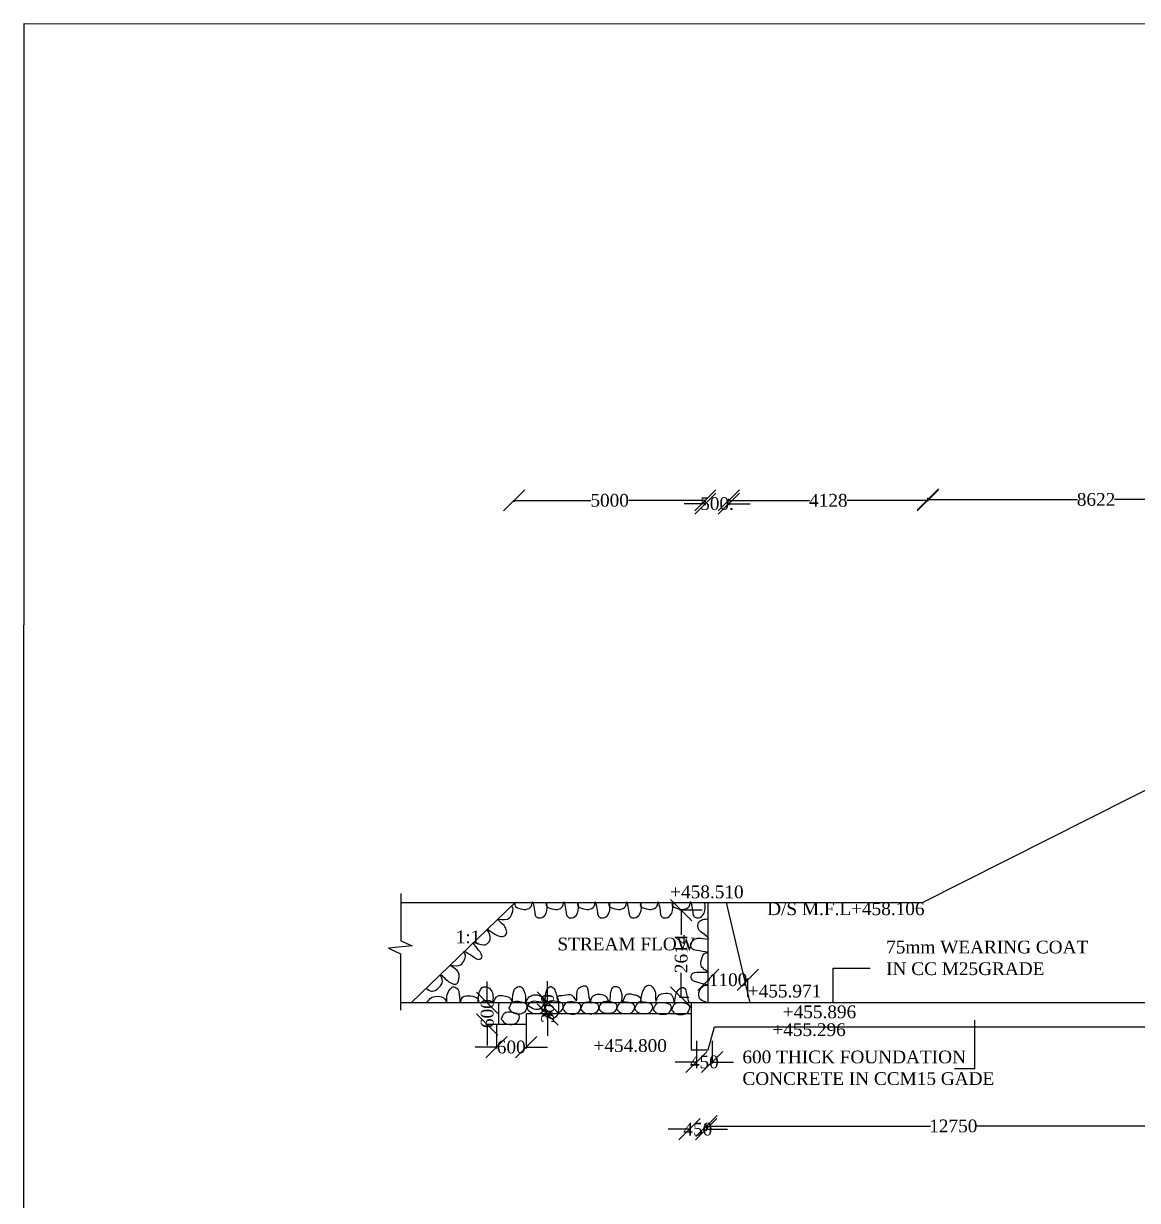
# Model space of a CAD drawing. Header units: metres. Extents: x 373 to 1010, y -4 to 431.
# Drawn here: x 373 to 504.1, y 292.3 to 430.8 of the extents above; entities that cross this region are included whole.
import ezdxf

# ---------------------------------------------------------------- set-up
doc = ezdxf.new("R2010")
doc.units = ezdxf.units.M
doc.header["$MEASUREMENT"] = 0
for name, color, linetype in [('DIMENSIONS', 255, 'Continuous'), ('DRAWING', 2, 'Continuous'), ('TEXT', 255, 'Continuous')]:
    doc.layers.add(name, color=color, linetype=linetype)
doc.styles.get("Standard").update_dxf_attribs({"font": 'times.ttf', "height": 1.5})
doc.dimstyles.get("Standard").update_dxf_attribs({"dimtxt": 1, "dimasz": 2.5, "dimexe": 0.18, "dimexo": 0.0625, "dimgap": 0.09, "dimtad": 0, "dimdec": 4, "dimzin": 0, "dimdsep": 46, "dimtxsty": 'Standard', "dimblk": 'OBLIQUE', "dimcen": 0, "dimadec": 0, "dimazin": 0, "dimtfac": 1, "dimtdec": 4, "dimtix": 1, "dimtofl": 0, "dimtmove": 2, "dimatfit": 0, "dimfxl": 1, "dimtolj": 1, "dimtzin": 0, "dimarcsym": 1})
picture_1 = doc.add_image_def('image1.jpg', size_in_pixel=(7220, 4926))

# ---------------------------------------------------------------- blocks, each defined once
blk = doc.blocks.new('_Oblique')
at = {"color": 0, "linetype": 'ByBlock', "lineweight": -2}
blk.add_line((-0.5, -0.5), (0.5, 0.5), dxfattribs=at)
blk = doc.blocks.new('*D60')
at = {"layer": 'Defpoints', "color": 0, "transparency": 16777216}
for p in [(430.69, 374.81), (453.2, 374.81), (453.2, 374.72)]:
    blk.add_point(p, dxfattribs=at)
at = {"layer": 'DIMENSIONS', "color": 0, "lineweight": -2, "transparency": 16777216}
for p, q in [((430.69, 374.75), (430.69, 374.54)), ((430.69, 374.72), (439.73, 374.72)), ((453.2, 374.72), (444.16, 374.72)), ((453.2, 374.75), (453.2, 374.54))]:
    blk.add_line(p, q, dxfattribs=at)
at = {"layer": 'DIMENSIONS', "color": 0, "lineweight": -2, "transparency": 16777216, "xscale": 2.5, "yscale": 2.5, "zscale": 2.5, "rotation": 180}
blk.add_blockref('_Oblique', (430.69, 374.72), dxfattribs=at)
at = {"layer": 'DIMENSIONS', "color": 0, "lineweight": -2, "transparency": 16777216, "xscale": 2.5, "yscale": 2.5, "zscale": 2.5}
blk.add_blockref('_Oblique', (453.2, 374.72), dxfattribs=at)
at = {"layer": 'DIMENSIONS', "color": 0, "transparency": 16777216, "insert": (441.94, 374.72), "char_height": 1.5, "attachment_point": 5}
blk.add_mtext('\\A1;5000', dxfattribs=at)
blk = doc.blocks.new('*D61')
at = {"layer": 'Defpoints', "color": 0, "transparency": 16777216}
for p in [(453.2, 374.54), (455.96, 374.54), (455.96, 374.33)]:
    blk.add_point(p, dxfattribs=at)
at = {"layer": 'DIMENSIONS', "color": 0, "lineweight": -2, "transparency": 16777216}
for p, q in [((453.2, 374.33), (450.7, 374.33)), ((453.2, 374.47), (453.2, 374.15)), ((455.96, 374.47), (455.96, 374.15)), ((455.96, 374.33), (458.46, 374.33))]:
    blk.add_line(p, q, dxfattribs=at)
at = {"layer": 'DIMENSIONS', "color": 0, "lineweight": -2, "transparency": 16777216, "xscale": 2.5, "yscale": 2.5, "zscale": 2.5}
blk.add_blockref('_Oblique', (453.2, 374.33), dxfattribs=at)
at = {"layer": 'DIMENSIONS', "color": 0, "lineweight": -2, "transparency": 16777216, "xscale": 2.5, "yscale": 2.5, "zscale": 2.5, "rotation": 180}
blk.add_blockref('_Oblique', (455.96, 374.33), dxfattribs=at)
at = {"layer": 'DIMENSIONS', "color": 0, "transparency": 16777216, "insert": (454.58, 374.33), "char_height": 1.5, "attachment_point": 5}
blk.add_mtext('\\A1;500.', dxfattribs=at)
blk = doc.blocks.new('*D62')
at = {"layer": 'Defpoints', "color": 0, "transparency": 16777216}
for p in [(455.96, 374.54), (479.4, 374.72), (479.4, 374.54)]:
    blk.add_point(p, dxfattribs=at)
at = {"layer": 'DIMENSIONS', "color": 0, "lineweight": -2, "transparency": 16777216}
for p, q in [((455.96, 374.6), (455.96, 374.9)), ((455.96, 374.72), (465.46, 374.72)), ((479.4, 374.72), (469.91, 374.72)), ((479.4, 374.6), (479.4, 374.9))]:
    blk.add_line(p, q, dxfattribs=at)
at = {"layer": 'DIMENSIONS', "color": 0, "lineweight": -2, "transparency": 16777216, "xscale": 2.5, "yscale": 2.5, "zscale": 2.5, "rotation": 180}
blk.add_blockref('_Oblique', (455.96, 374.72), dxfattribs=at)
at = {"layer": 'DIMENSIONS', "color": 0, "lineweight": -2, "transparency": 16777216, "xscale": 2.5, "yscale": 2.5, "zscale": 2.5}
blk.add_blockref('_Oblique', (479.4, 374.72), dxfattribs=at)
at = {"layer": 'DIMENSIONS', "color": 0, "transparency": 16777216, "insert": (467.68, 374.72), "char_height": 1.5, "attachment_point": 5}
blk.add_mtext('\\A1;4128', dxfattribs=at)
blk = doc.blocks.new('*D63')
at = {"layer": 'Defpoints', "color": 0, "transparency": 16777216}
for p in [(479.4, 374.6), (518.98, 374.82), (518.98, 374.6)]:
    blk.add_point(p, dxfattribs=at)
at = {"layer": 'DIMENSIONS', "color": 0, "lineweight": -2, "transparency": 16777216}
for p, q in [((479.4, 374.66), (479.4, 375)), ((479.4, 374.82), (497, 374.82)), ((518.98, 374.82), (501.38, 374.82)), ((518.98, 374.66), (518.98, 375))]:
    blk.add_line(p, q, dxfattribs=at)
at = {"layer": 'DIMENSIONS', "color": 0, "lineweight": -2, "transparency": 16777216, "xscale": 2.5, "yscale": 2.5, "zscale": 2.5, "rotation": 180}
blk.add_blockref('_Oblique', (479.4, 374.82), dxfattribs=at)
at = {"layer": 'DIMENSIONS', "color": 0, "lineweight": -2, "transparency": 16777216, "xscale": 2.5, "yscale": 2.5, "zscale": 2.5}
blk.add_blockref('_Oblique', (518.98, 374.82), dxfattribs=at)
at = {"layer": 'DIMENSIONS', "color": 0, "transparency": 16777216, "insert": (499.19, 374.82), "char_height": 1.5, "attachment_point": 5}
blk.add_mtext('\\A1;8622', dxfattribs=at)
blk = doc.blocks.new('*D77')
at = {"layer": 'Defpoints', "color": 0, "transparency": 16777216}
for p in [(427.53, 315.59), (430.04, 315.59), (430.04, 313.05)]:
    blk.add_point(p, dxfattribs=at)
at = {"layer": 'DIMENSIONS', "color": 0, "lineweight": -2, "transparency": 16777216}
for p, q in [((427.53, 315.59), (427.53, 318.09)), ((429.98, 315.59), (427.35, 315.59)), ((429.98, 313.05), (427.35, 313.05)), ((427.53, 313.05), (427.53, 310.55))]:
    blk.add_line(p, q, dxfattribs=at)
at = {"layer": 'DIMENSIONS', "color": 0, "lineweight": -2, "transparency": 16777216, "xscale": 2.5, "yscale": 2.5, "zscale": 2.5}
for p, rotation in [((427.53, 315.59), 270), ((427.53, 313.05), 90)]:
    blk.add_blockref('_Oblique', p, dxfattribs=dict(at, rotation=rotation))
at = {"layer": 'DIMENSIONS', "color": 0, "transparency": 16777216, "insert": (427.53, 314.32), "char_height": 1.5, "attachment_point": 5, "rotation": 90}
blk.add_mtext('\\A1;600', dxfattribs=at)
blk = doc.blocks.new('*D78')
at = {"layer": 'Defpoints', "color": 0, "transparency": 16777216}
for p in [(452.15, 311.19), (454.01, 311.19), (454.01, 308.62)]:
    blk.add_point(p, dxfattribs=at)
at = {"layer": 'DIMENSIONS', "color": 0, "lineweight": -2, "transparency": 16777216}
for p, q in [((452.15, 311.12), (452.15, 308.44)), ((454.01, 311.12), (454.01, 308.44)), ((452.15, 308.62), (449.65, 308.62)), ((454.01, 308.62), (456.51, 308.62))]:
    blk.add_line(p, q, dxfattribs=at)
at = {"layer": 'DIMENSIONS', "color": 0, "lineweight": -2, "transparency": 16777216, "xscale": 2.5, "yscale": 2.5, "zscale": 2.5}
blk.add_blockref('_Oblique', (452.15, 308.62), dxfattribs=at)
at = {"layer": 'DIMENSIONS', "color": 0, "lineweight": -2, "transparency": 16777216, "xscale": 2.5, "yscale": 2.5, "zscale": 2.5, "rotation": 180}
blk.add_blockref('_Oblique', (454.01, 308.62), dxfattribs=at)
at = {"layer": 'DIMENSIONS', "color": 0, "transparency": 16777216, "insert": (453.08, 308.62), "char_height": 1.5, "attachment_point": 5}
blk.add_mtext('\\A1;450', dxfattribs=at)
blk = doc.blocks.new('*D79')
at = {"layer": 'Defpoints', "color": 0, "transparency": 16777216}
for p in [(458.2, 318.29), (453.55, 316.23), (458.2, 316.23)]:
    blk.add_point(p, dxfattribs=at)
at = {"layer": 'DIMENSIONS', "color": 0, "lineweight": -2, "transparency": 16777216}
for p, q in [((453.55, 316.29), (453.55, 318.47)), ((453.55, 318.29), (453.74, 318.29)), ((458.2, 318.29), (458.02, 318.29)), ((458.2, 316.29), (458.2, 318.47))]:
    blk.add_line(p, q, dxfattribs=at)
at = {"layer": 'DIMENSIONS', "color": 0, "lineweight": -2, "transparency": 16777216, "xscale": 2.5, "yscale": 2.5, "zscale": 2.5, "rotation": 180}
blk.add_blockref('_Oblique', (453.55, 318.29), dxfattribs=at)
at = {"layer": 'DIMENSIONS', "color": 0, "lineweight": -2, "transparency": 16777216, "xscale": 2.5, "yscale": 2.5, "zscale": 2.5}
blk.add_blockref('_Oblique', (458.2, 318.29), dxfattribs=at)
at = {"layer": 'DIMENSIONS', "color": 0, "transparency": 16777216, "insert": (455.88, 318.29), "char_height": 1.5, "attachment_point": 5}
blk.add_mtext('\\A1;1100', dxfattribs=at)
blk = doc.blocks.new('*D103')
at = {"layer": 'Defpoints', "color": 0, "transparency": 16777216}
for p in [(452.87, 326.48), (450.36, 316.23), (451.33, 316.23)]:
    blk.add_point(p, dxfattribs=at)
at = {"layer": 'DIMENSIONS', "color": 0, "lineweight": -2, "transparency": 16777216}
for p, q in [((452.81, 326.48), (450.18, 326.48)), ((450.36, 326.48), (450.36, 323.6)), ((450.36, 316.23), (450.36, 319.11)), ((451.27, 316.23), (450.18, 316.23))]:
    blk.add_line(p, q, dxfattribs=at)
at = {"layer": 'DIMENSIONS', "color": 0, "lineweight": -2, "transparency": 16777216, "xscale": 2.5, "yscale": 2.5, "zscale": 2.5}
for p, rotation in [((450.36, 326.48), 90), ((450.36, 316.23), 270)]:
    blk.add_blockref('_Oblique', p, dxfattribs=dict(at, rotation=rotation))
at = {"layer": 'DIMENSIONS', "color": 0, "transparency": 16777216, "insert": (450.36, 321.35), "char_height": 1.5, "attachment_point": 5, "rotation": 90}
blk.add_mtext('\\A1;2614', dxfattribs=at)
blk = doc.blocks.new('*D104')
at = {"layer": 'Defpoints', "color": 0, "transparency": 16777216}
for p in [(451.34, 300.8), (453.3, 300.8), (453.3, 300.71)]:
    blk.add_point(p, dxfattribs=at)
at = {"layer": 'TEXT', "color": 0, "lineweight": -2, "transparency": 16777216}
for p, q in [((451.34, 300.71), (448.84, 300.71)), ((451.34, 300.74), (451.34, 300.53)), ((453.3, 300.74), (453.3, 300.53)), ((453.3, 300.71), (455.8, 300.71))]:
    blk.add_line(p, q, dxfattribs=at)
at = {"layer": 'TEXT', "color": 0, "lineweight": -2, "transparency": 16777216, "xscale": 2.5, "yscale": 2.5, "zscale": 2.5}
blk.add_blockref('_Oblique', (451.34, 300.71), dxfattribs=at)
at = {"layer": 'TEXT', "color": 0, "lineweight": -2, "transparency": 16777216, "xscale": 2.5, "yscale": 2.5, "zscale": 2.5, "rotation": 180}
blk.add_blockref('_Oblique', (453.3, 300.71), dxfattribs=at)
at = {"layer": 'TEXT', "color": 0, "transparency": 16777216, "insert": (452.32, 300.71), "char_height": 1.5, "attachment_point": 5}
blk.add_mtext('\\A1;450', dxfattribs=at)
blk = doc.blocks.new('*D105')
at = {"layer": 'Defpoints', "color": 0, "transparency": 16777216}
for p in [(453.34, 300.76), (511.44, 301.09), (511.44, 300.76)]:
    blk.add_point(p, dxfattribs=at)
at = {"layer": 'TEXT', "color": 0, "lineweight": -2, "transparency": 16777216}
for p, q in [((453.34, 300.82), (453.34, 301.27)), ((453.34, 301.09), (479.7, 301.09)), ((511.44, 301.09), (485.08, 301.09)), ((511.44, 300.82), (511.44, 301.27))]:
    blk.add_line(p, q, dxfattribs=at)
at = {"layer": 'TEXT', "color": 0, "lineweight": -2, "transparency": 16777216, "xscale": 2.5, "yscale": 2.5, "zscale": 2.5, "rotation": 180}
blk.add_blockref('_Oblique', (453.34, 301.09), dxfattribs=at)
at = {"layer": 'TEXT', "color": 0, "lineweight": -2, "transparency": 16777216, "xscale": 2.5, "yscale": 2.5, "zscale": 2.5}
blk.add_blockref('_Oblique', (511.44, 301.09), dxfattribs=at)
at = {"layer": 'TEXT', "color": 0, "transparency": 16777216, "insert": (482.39, 301.09), "char_height": 1.5, "attachment_point": 5}
blk.add_mtext('\\A1;12750', dxfattribs=at)
blk = doc.blocks.new('*D112')
at = {"layer": 'Defpoints', "color": 0, "transparency": 16777216}
for p in [(428.61, 313.19), (432.11, 313.19), (432.11, 310.38)]:
    blk.add_point(p, dxfattribs=at)
at = {"layer": 'TEXT', "color": 0, "lineweight": -2, "transparency": 16777216}
for p, q in [((428.61, 313.13), (428.61, 310.2)), ((432.11, 313.13), (432.11, 310.2)), ((428.61, 310.38), (426.11, 310.38)), ((432.11, 310.38), (434.61, 310.38))]:
    blk.add_line(p, q, dxfattribs=at)
at = {"layer": 'TEXT', "color": 0, "lineweight": -2, "transparency": 16777216, "xscale": 2.5, "yscale": 2.5, "zscale": 2.5}
blk.add_blockref('_Oblique', (428.61, 310.38), dxfattribs=at)
at = {"layer": 'TEXT', "color": 0, "lineweight": -2, "transparency": 16777216, "xscale": 2.5, "yscale": 2.5, "zscale": 2.5, "rotation": 180}
blk.add_blockref('_Oblique', (432.11, 310.38), dxfattribs=at)
at = {"layer": 'TEXT', "color": 0, "transparency": 16777216, "insert": (430.36, 310.38), "char_height": 1.5, "attachment_point": 5}
blk.add_mtext('\\A1;600', dxfattribs=at)
blk = doc.blocks.new('*D113')
at = {"layer": 'Defpoints', "color": 0, "transparency": 16777216}
for p in [(434.02, 315.65), (434.02, 314.2), (434.64, 314.2)]:
    blk.add_point(p, dxfattribs=at)
at = {"layer": 'TEXT', "color": 0, "lineweight": -2, "transparency": 16777216}
for p, q in [((434.64, 315.65), (434.64, 318.15)), ((434.09, 315.65), (434.82, 315.65)), ((434.09, 314.2), (434.82, 314.2)), ((434.64, 314.2), (434.64, 311.7))]:
    blk.add_line(p, q, dxfattribs=at)
at = {"layer": 'TEXT', "color": 0, "lineweight": -2, "transparency": 16777216, "xscale": 2.5, "yscale": 2.5, "zscale": 2.5}
for p, rotation in [((434.64, 315.65), 270), ((434.64, 314.2), 90)]:
    blk.add_blockref('_Oblique', p, dxfattribs=dict(at, rotation=rotation))
at = {"layer": 'TEXT', "color": 0, "transparency": 16777216, "insert": (434.64, 314.92), "char_height": 1.5, "attachment_point": 5, "rotation": 90}
blk.add_mtext('\\A1;300', dxfattribs=at)

msp = doc.modelspace()

# ---------------------------------------------------------------- linework, layer by layer
at = {"layer": 'DIMENSIONS', "color": 7}
msp.add_spline([(420.42684, 315.59478), (420.98801, 316.20508), (421.95263, 316.33292), (422.64163, 315.8609), (422.75975, 315.60474), (422.75975, 316.06741), (423.19284, 317.21794), (423.4586, 317.45395), (424.00981, 317.25728), (424.22635, 316.58859), (424.36409, 315.61159), (424.61023, 316.23458), (425.16144, 316.41159), (426.0473, 316.30342), (426.49024, 315.91007), (426.49147, 315.62067), (426.94302, 317.40478), (427.22846, 317.48345), (427.65171, 317.40478), (428.06512, 316.9131), (428.21276, 316.18541), (428.21514, 315.62803), (428.58679, 316.23458), (428.89193, 316.43125), (429.68921, 316.35258), (430.25026, 316.11658), (430.4471, 315.63756), (430.75837, 317.18906), (431.23083, 317.4939), (431.5655, 317.4349), (431.85094, 316.98255), (432.02812, 316.3827), (432.03127, 315.64432), (432.37262, 316.16636), (432.8254, 316.47121), (433.65221, 316.46137), (433.93765, 316.25487), (434.26256, 315.65385), (434.45933, 316.82522), (434.71525, 317.3464), (434.97117, 317.50373), (435.37473, 317.25789), (435.64049, 316.61871), (435.88656, 315.88119), (435.92593, 315.16334), (435.60095, 313.93049), (435.01037, 313.72398), (434.55759, 314.29433), (434.32136, 315.09085), (434.31895, 315.65409), (433.94733, 315.06135), (433.46502, 314.78601), (432.6579, 315.03185), (432.02819, 315.64431)], degree=3, dxfattribs=at)
at = {"layer": 'DRAWING', "color": 7}
for points in [[(417.30858, 327.41072), (478.77692, 327.41072), (518.14451, 347.26012), (520.60119, 347.22944), (554.85532, 364.8813), (592.28428, 365.02097), (607.92661, 357.21343), (630.61491, 345.78719), (643.4202, 339.35527), (686.52935, 339.35527), (742.17285, 367.39663), (747.0138, 367.39663), (750.66108, 365.04472), (760.21034, 365.04472), (794.53581, 347.62602), (796.92699, 347.62602), (823.56511, 333.98404), (879.90876, 333.98404), (879.90876, 334.90545)], [(417.36405, 328.43597), (417.36405, 322.8664), (418.69536, 322.31221), (415.89406, 322.03512), (417.30858, 321.34239), (417.30858, 314.71987)], [(418.5933, 315.59734), (430.85976, 327.44816)], [(453.4821, 327.44091), (453.4821, 315.62497)], [(455.64121, 327.41072), (458.4221, 315.59478)], [(879.97889, 324.50049), (846.50192, 324.50049), (846.50192, 325.0881), (842.3116, 325.0881), (835.72523, 315.95961), (835.72523, 315.59478), (417.30858, 315.59478)], [(468.23602, 315.59478), (468.23602, 319.67234), (472.59218, 319.67234)], [(451.53117, 315.59478), (451.53117, 310.03936), (453.52067, 310.03936), (454.28024, 312.7463), (511.35823, 312.7463), (511.35823, 313.70439), (803.83406, 313.70439), (803.83406, 312.2893)], [(484.89201, 313.53488), (484.89201, 307.82732), (482.5354, 307.82732)]]:
    msp.add_lwpolyline(points, dxfattribs=at)
at = {"layer": 'TEXT', "color": 7}
msp.add_lwpolyline([(451.4477, 314.27556), (432.11267, 314.27556), (432.11267, 313.05025), (428.90219, 313.05025), (428.90219, 315.68106)], dxfattribs=at)
for points in [[(420.33763, 317.28993), (420.95169, 316.97261), (422.03159, 317.58609), (422.26451, 318.09379), (422.05276, 318.8765), (422.89974, 318.15726), (424.02199, 317.88225), (424.17021, 318.34765), (424.00081, 319.38421), (423.15384, 319.99768), (424.19139, 319.97653), (424.7631, 320.50539), (424.95367, 321.24579), (424.78427, 321.56311), (425.99122, 320.94963), (426.49941, 320.69578), (426.90172, 320.94963), (426.81702, 321.35156), (425.88535, 322.70544), (427.28286, 322.43043), (427.87575, 323.38238), (427.51578, 324.24971), (428.93447, 323.44584), (429.69676, 323.55161), (429.50619, 324.6728), (428.78763, 325.40064), (429.90988, 325.44295), (430.48159, 326.1622), (430.54512, 326.75452), (430.3969, 327.02952)], [(430.83468, 327.40341), (430.76049, 327.0773), (431.45785, 326.64742), (432.28875, 326.6326), (432.79323, 327.10695), (432.83774, 327.44788), (433.11966, 326.23237), (433.23836, 325.78767), (433.60929, 325.58014), (434.29182, 325.87661), (434.57373, 327.09212), (434.52922, 327.40341)], [(434.52922, 327.40341), (434.45503, 327.0773), (435.1524, 326.64742), (435.9833, 326.6326), (436.48777, 327.10695), (436.53229, 327.44788), (436.8142, 326.23237), (436.9329, 325.78767), (437.30383, 325.58014), (437.98636, 325.87661), (438.26827, 327.09212), (438.22376, 327.40341)], [(438.22376, 327.40341), (438.14957, 327.0773), (438.84694, 326.64742), (439.67784, 326.6326), (440.18231, 327.10695), (440.22683, 327.44788), (440.50874, 326.23237), (440.62744, 325.78767), (440.99838, 325.58014), (441.6809, 325.87661), (441.96282, 327.09212), (441.9183, 327.40341)], [(441.9183, 327.40341), (441.84412, 327.0773), (442.54148, 326.64742), (443.37238, 326.6326), (443.87685, 327.10695), (443.92137, 327.44788), (444.20328, 326.23237), (444.32198, 325.78767), (444.69292, 325.58014), (445.37544, 325.87661), (445.65736, 327.09212), (445.61284, 327.40341)], [(445.61284, 327.40341), (445.53866, 327.0773), (446.23602, 326.64742), (447.06692, 326.6326), (447.5714, 327.10695), (447.61591, 327.44788), (447.89782, 326.23237), (448.01652, 325.78767), (448.38746, 325.58014), (449.06999, 325.87661), (449.3519, 327.09212), (449.30738, 327.40341)], [(449.43009, 327.41072), (449.3559, 327.08461), (450.05327, 326.65473), (450.88417, 326.63991), (451.38864, 327.11425), (451.43316, 327.45519), (451.71507, 326.23967), (451.83377, 325.79497), (452.2047, 325.58745), (452.88723, 325.88391), (453.16914, 327.09943), (453.12463, 327.41072)], [(453.27209, 315.70041), (452.5496, 316.06132), (453.20436, 317.66282), (453.40756, 317.66282), (452.09804, 318.04628), (451.57875, 318.40718), (451.60133, 318.94854), (452.48187, 319.19666), (453.43014, 319.26433), (452.93342, 319.64779), (452.68507, 320.12147), (452.84311, 320.97861), (453.1592, 321.42974), (453.47529, 321.47485), (452.50444, 321.70042), (451.64648, 321.94854), (451.46586, 322.35455), (451.73679, 322.91846), (452.16578, 323.16659), (452.61733, 323.2117), (453.58818, 323.12147), (452.82053, 323.82072), (452.48187, 324.13651), (452.48187, 325.15155), (453.04631, 325.42223), (453.40756, 325.46734)], [(435.90105, 315.80068), (435.75775, 316.2958), (436.54747, 316.47659), (437.50237, 316.47659), (438.02529, 315.80652), (438.11623, 316.93087), (438.48, 317.43058), (439.23028, 317.52143), (439.36669, 317.10122), (439.7191, 315.59478), (439.79867, 316.11316), (440.31022, 316.56744), (440.99229, 316.5788), (441.663, 316.12452), (441.89035, 315.59478), (442.02677, 316.28352), (442.10634, 316.95358), (442.37917, 317.45329), (442.76568, 317.51008), (443.09534, 317.32836), (443.26586, 316.96494), (443.36817, 316.38573), (443.36817, 315.59478), (443.61826, 315.99959), (443.84562, 316.4993), (444.20939, 316.6583), (444.67547, 316.56744), (445.22113, 316.45387), (445.59627, 316.04502), (445.59627, 315.59478), (446.12635, 317.45362), (446.6379, 317.68076), (447.12672, 317.24919), (447.31997, 316.71541), (447.38818, 315.76143), (447.6269, 316.30656), (448.53633, 316.71541), (449.2525, 316.49963), (449.52533, 315.59478), (449.68448, 316.34063), (449.92321, 316.97663), (450.36014, 317.37412), (450.63938, 317.38548), (450.95768, 316.80627), (451.26461, 315.59478)], [(432.18749, 314.95075), (432.53044, 315.60744), (433.61643, 315.70737), (434.30232, 315.36475), (434.11655, 314.63668), (433.52249, 314.3208), (432.48757, 314.59386), (432.18749, 314.95075)], [(434.3309, 314.99358), (434.67384, 315.65026), (435.75983, 315.75019), (436.44572, 315.40758), (436.25996, 314.67951), (435.6659, 314.36362), (434.63097, 314.63668), (434.3309, 314.99358)], [(440.65603, 314.9291), (440.99897, 315.58579), (442.08496, 315.68572), (442.77085, 315.3431), (442.58509, 314.61504), (441.96991, 314.37255), (440.9561, 314.57221), (440.65603, 314.9291)], [(429.17244, 313.68021), (429.51538, 314.33689), (430.60137, 314.43682), (431.28726, 314.09421), (431.1015, 313.36614), (430.50743, 313.05025), (429.47251, 313.32331), (429.17244, 313.68021)], [(430.08696, 314.9222), (430.4299, 315.57888), (431.51589, 315.67882), (432.20178, 315.3362), (432.01602, 314.60813), (431.42195, 314.29225), (430.38703, 314.56531), (430.08696, 314.9222)], [(436.41715, 314.89365), (436.76009, 315.55033), (437.84608, 315.65026), (438.53197, 315.30764), (438.34621, 314.57958), (437.75214, 314.26369), (436.71722, 314.53675), (436.41715, 314.89365)], [(438.52307, 314.86602), (438.86601, 315.5227), (439.952, 315.62263), (440.63789, 315.28001), (440.45213, 314.55195), (439.83696, 314.30946), (438.82314, 314.50912), (438.52307, 314.86602)], [(442.75017, 314.87416), (443.09312, 315.53084), (444.17911, 315.63077), (444.865, 315.28815), (444.67924, 314.56009), (444.06406, 314.3176), (443.05025, 314.51726), (442.75017, 314.87416)], [(444.8691, 314.87416), (445.21204, 315.53084), (446.29803, 315.63077), (446.98392, 315.28815), (446.79816, 314.56009), (446.18299, 314.3176), (445.16917, 314.51726), (444.8691, 314.87416)], [(447.0739, 314.79833), (447.41685, 315.45502), (448.50284, 315.55495), (449.18873, 315.21233), (449.00297, 314.48427), (448.38779, 314.24178), (447.37398, 314.44144), (447.0739, 314.79833)], [(449.22931, 314.78039), (449.57226, 315.43707), (450.65825, 315.537), (451.34414, 315.19439), (451.15837, 314.46632), (450.5432, 314.22383), (449.52939, 314.42349), (449.22931, 314.78039)]]:
    msp.add_spline(points, degree=3, dxfattribs=at)

# ---------------------------------------------------------------- texts
at = {"layer": 'DRAWING', "color": 7}
for s, p in [('+458.510', (449.06749, 327.89711)), ('+454.800', (440.03924, 309.80957))]:
    msp.add_text(s, height=1.5, dxfattribs=at).set_placement(p)
at = {"layer": 'TEXT', "color": 7}
for s, p in [('D/S M.F.L+458.106', (460.47988, 325.90745)), ('1:1', (423.82187, 322.59977)), ('STREAM FLOW', (435.79526, 321.76188)), ('75mm WEARING COAT ', (474.48571, 321.40316)), ('IN CC M25GRADE', (474.48571, 318.8563)), ('+455.971', (458.20479, 316.22639)), ('+455.896', (462.31816, 313.77821)), ('+455.296', (461.0929, 311.67976)), ('600 THICK FOUNDATION', (457.56822, 308.47155)), ('CONCRETE IN CCM15 GADE', (457.56822, 305.92469))]:
    msp.add_text(s, height=1.5, dxfattribs=at).set_placement(p)

# ---------------------------------------------------------------- dimensions: what is measured, and where the dimension line sits
at = {"layer": 'DIMENSIONS', "color": 7}
for base, p1, p2, text, picture, middle in [((453.19955, 374.71642), (430.68805, 374.81336), (453.19955, 374.81336), '5000', '*D60', (441.9438, 374.71642)), ((455.96497, 374.32866), (453.19955, 374.53642), (455.96497, 374.53642), '500.', '*D61', (454.58226, 374.32866)), ((479.39827, 374.71642), (455.96497, 374.53642), (479.39827, 374.53642), '4128', '*D62', (467.68162, 374.71642)), ((518.98496, 374.81805), (479.39827, 374.59892), (518.98496, 374.59892), '8622', '*D63', (499.19161, 374.81805)), ((458.20479, 318.29495), (453.55489, 316.22639), (458.20479, 316.22639), '1100', '*D79', (455.87984, 318.29495)), ((454.01021, 308.61928), (452.15444, 311.18714), (454.01021, 311.18714), '450', '*D78', (453.08232, 308.61928))]:
    dim = msp.add_linear_dim(base=base, p1=p1, p2=p2, text=text, dimstyle='Standard', dxfattribs=at)
    dim.commit()
    dim.dimension.update_dxf_attribs({"geometry": picture, "text_midpoint": middle})
for base, p1, p2, text, picture, middle in [((450.36014, 316.22639), (452.87379, 326.48067), (451.33482, 316.22639), '2614', '*D103', (450.36014, 321.35353)), ((427.52675, 315.59478), (430.04314, 313.05097), (430.04314, 315.59478), '600', '*D77', (427.52675, 314.32287))]:
    dim = msp.add_linear_dim(base=base, p1=p1, p2=p2, angle=90, text=text, dimstyle='Standard', dxfattribs=at)
    dim.commit()
    dim.dimension.update_dxf_attribs({"geometry": picture, "text_midpoint": middle})
at = {"layer": 'TEXT', "color": 7}
dim = msp.add_linear_dim(base=(434.63777, 314.20349), p1=(434.02453, 315.64502), p2=(434.02453, 314.20349), angle=90, text='300', dimstyle='Standard', dxfattribs=at)
dim.commit()
dim.dimension.update_dxf_attribs({"geometry": '*D113', "text_midpoint": (434.63777, 314.92425)})
for base, p1, p2, text, picture, middle in [((432.11267, 310.38341), (428.61361, 313.19441), (432.11267, 313.19441), '600', '*D112', (430.36314, 310.38341)), ((453.29628, 300.70785), (451.34151, 300.80312), (453.29628, 300.80312), '450', '*D104', (452.31889, 300.70785)), ((511.43809, 301.09359), (453.34396, 300.75548), (511.43809, 300.75548), '12750', '*D105', (482.39103, 301.09359))]:
    dim = msp.add_linear_dim(base=base, p1=p1, p2=p2, text=text, dimstyle='Standard', dxfattribs=at)
    dim.commit()
    dim.dimension.update_dxf_attribs({"geometry": picture, "text_midpoint": middle})

# ---------------------------------------------------------------- pictures from other files: only their frames are drawn
at = {"color": 7}
image = msp.add_image(picture_1, insert=(372.95221, -3.57299), size_in_units=(636.71037, 434.40932), rotation=-0.0106721, dxfattribs=dict(at, brightness=30, contrast=30, fade=40))
image.dxf.flags = 7

doc.saveas('drawing.dxf')
